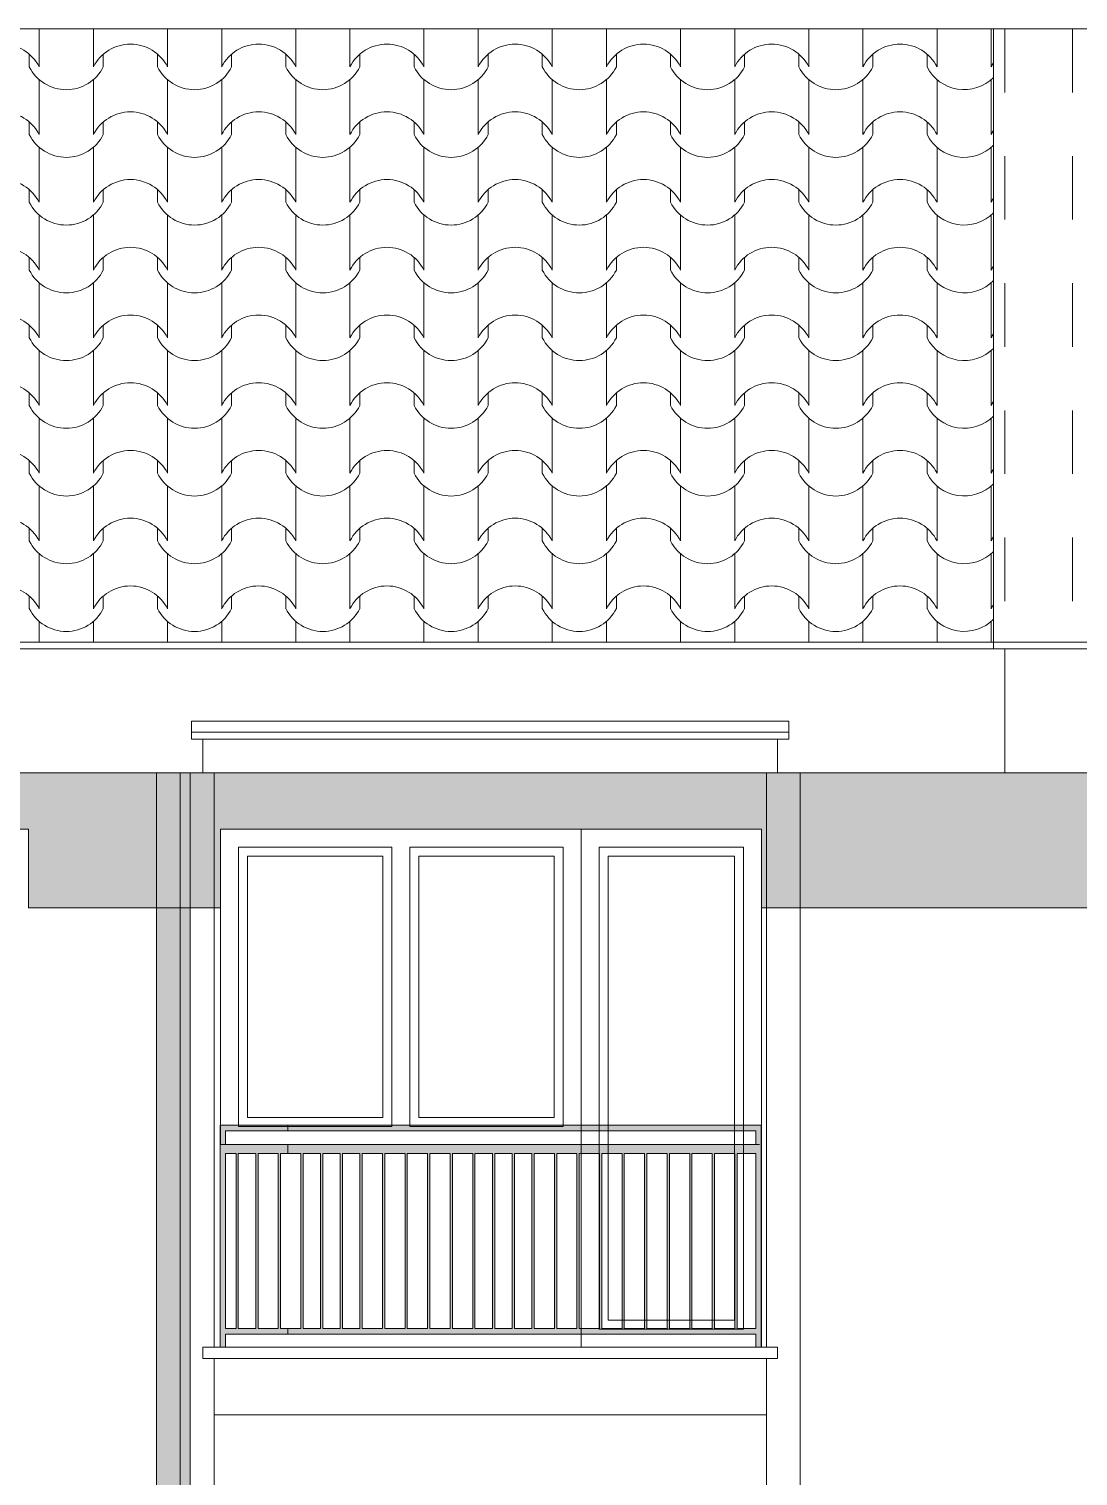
# Model space of a CAD drawing. Header units: millimetres. Extents: x 2791058 to 2855058, y -67651 to -18651.
# Drawn here: x 2809343 to 2811670, y -31333 to -28121 of the extents above; entities that cross this region are included whole.
import ezdxf

# ---------------------------------------------------------------- set-up
doc = ezdxf.new("R2010")
doc.units = ezdxf.units.MM
doc.header["$MEASUREMENT"] = 0
doc.linetypes.add('Dashed', pattern=[282.222223, 141.111112, -141.111112])
doc.linetypes.add('Hidden Line', pattern=[195.611112, 141.111112, -54.5])
doc.layers.add('Exterior walls', color=7, linetype='Continuous')
for name, color, linetype, lineweight in [('Exterior walls_Pen_No__1', 7, 'Continuous', 0), ('Exterior walls_Pen_No__80', 3, 'Continuous', 0), ('Lines_Pen_No__20', 1, 'Continuous', 0), ('Shell - Roof_Pen_No__21', 7, 'Continuous', 0), ('Structural - Bearing_Pen_No__1', 7, 'Continuous', 0)]:
    doc.layers.add(name, color=color, linetype=linetype, lineweight=lineweight)
doc.layers.add('Structural - Bearing_Pen_No__61', color=7, linetype='Continuous', lineweight=0, true_color=0x6a6a6a)
doc.layers.add('Structural - Bearing_Pen_No__62', color=7, linetype='Continuous', lineweight=0, true_color=0xaaaaaa)

# ---------------------------------------------------------------- blocks, each defined once
blk = doc.blocks.new('*X2', base_point=(2247653.8, -76425))
at = {"layer": 'Structural - Bearing_Pen_No__62', "color": 253, "linetype": 'Continuous', "lineweight": 0, "true_color": 0xaaaaaa}
for p, q in [((2809365.6, -28120.8), (2809365.6, -28144)), ((2809485.8, -28120.8), (2809485.8, -28144)), ((2809650.1, -28120.8), (2809650.1, -28144)), ((2809770.3, -28120.8), (2809770.3, -28144)), ((2809934.6, -28120.8), (2809934.6, -28144)), ((2810054.8, -28120.8), (2810054.8, -28144)), ((2810219, -28120.8), (2810219, -28144)), ((2810339.3, -28120.8), (2810339.3, -28144)), ((2810503.5, -28120.8), (2810503.5, -28144)), ((2810623.8, -28120.8), (2810623.8, -28144)), ((2810788, -28120.8), (2810788, -28144)), ((2810908.2, -28120.8), (2810908.2, -28144)), ((2811072.5, -28120.8), (2811072.5, -28144)), ((2811192.7, -28120.8), (2811192.7, -28144)), ((2811357, -28120.8), (2811357, -28144)), ((2811477.2, -28120.8), (2811477.2, -28144)), ((2809365.6, -28144), (2809365.6, -28205)), ((2809485.8, -28144), (2809485.8, -28205)), ((2809650.1, -28144), (2809650.1, -28205)), ((2809770.3, -28144), (2809770.3, -28205)), ((2809934.6, -28144), (2809934.6, -28205)), ((2810054.8, -28144), (2810054.8, -28205)), ((2810219, -28144), (2810219, -28205)), ((2810339.3, -28144), (2810339.3, -28205)), ((2810503.5, -28144), (2810503.5, -28205)), ((2810623.8, -28144), (2810623.8, -28205)), ((2810788, -28144), (2810788, -28205)), ((2810908.2, -28144), (2810908.2, -28205)), ((2811072.5, -28144), (2811072.5, -28205)), ((2811192.7, -28144), (2811192.7, -28205)), ((2811357, -28144), (2811357, -28205)), ((2811477.2, -28144), (2811477.2, -28205)), ((2809343.6, -28176.9), (2809343.6, -28205)), ((2809507.8, -28176.9), (2809507.8, -28205)), ((2809628.1, -28176.9), (2809628.1, -28205)), ((2809792.3, -28176.9), (2809792.3, -28205)), ((2809912.6, -28176.9), (2809912.6, -28205)), ((2810076.8, -28176.9), (2810076.8, -28205)), ((2810197, -28176.9), (2810197, -28205)), ((2810361.3, -28176.9), (2810361.3, -28205)), ((2810481.5, -28176.9), (2810481.5, -28205)), ((2810645.8, -28176.9), (2810645.8, -28205)), ((2810766, -28176.9), (2810766, -28205)), ((2810930.2, -28176.9), (2810930.2, -28205)), ((2811050.5, -28176.9), (2811050.5, -28205)), ((2811214.7, -28176.9), (2811214.7, -28205)), ((2811335, -28176.9), (2811335, -28205)), ((2809365.6, -28233.4), (2809365.6, -28294.3)), ((2809485.8, -28233.4), (2809485.8, -28294.3)), ((2809650.1, -28233.4), (2809650.1, -28294.3)), ((2809770.3, -28233.4), (2809770.3, -28294.3)), ((2809934.6, -28233.4), (2809934.6, -28294.3)), ((2810054.8, -28233.4), (2810054.8, -28294.3)), ((2810219, -28233.4), (2810219, -28294.3)), ((2810339.3, -28233.4), (2810339.3, -28294.3)), ((2810503.5, -28233.4), (2810503.5, -28294.3)), ((2810623.8, -28233.4), (2810623.8, -28294.3)), ((2810788, -28233.4), (2810788, -28294.3)), ((2810908.2, -28233.4), (2810908.2, -28294.3)), ((2811072.5, -28233.4), (2811072.5, -28294.3)), ((2811192.7, -28233.4), (2811192.7, -28294.3)), ((2811357, -28233.4), (2811357, -28294.3)), ((2811477.2, -28233.4), (2811477.2, -28294.3)), ((2809365.6, -28294.3), (2809365.6, -28355.3)), ((2809485.8, -28294.3), (2809485.8, -28355.3)), ((2809650.1, -28294.3), (2809650.1, -28355.3)), ((2809770.3, -28294.3), (2809770.3, -28355.3)), ((2809934.6, -28294.3), (2809934.6, -28355.3)), ((2810054.8, -28294.3), (2810054.8, -28355.3)), ((2810219, -28294.3), (2810219, -28355.3)), ((2810339.3, -28294.3), (2810339.3, -28355.3)), ((2810503.5, -28294.3), (2810503.5, -28355.3)), ((2810623.8, -28294.3), (2810623.8, -28355.3)), ((2810788, -28294.3), (2810788, -28355.3)), ((2810908.2, -28294.3), (2810908.2, -28355.3)), ((2811072.5, -28294.3), (2811072.5, -28355.3)), ((2811192.7, -28294.3), (2811192.7, -28355.3)), ((2811357, -28294.3), (2811357, -28355.3)), ((2811477.2, -28294.3), (2811477.2, -28355.3)), ((2809343.6, -28327.3), (2809343.6, -28355.3)), ((2809507.8, -28327.3), (2809507.8, -28355.3)), ((2809628.1, -28327.3), (2809628.1, -28355.3)), ((2809792.3, -28327.3), (2809792.3, -28355.3)), ((2809912.6, -28327.3), (2809912.6, -28355.3)), ((2810076.8, -28327.3), (2810076.8, -28355.3)), ((2810197, -28327.3), (2810197, -28355.3)), ((2810361.3, -28327.3), (2810361.3, -28355.3)), ((2810481.5, -28327.3), (2810481.5, -28355.3)), ((2810645.8, -28327.3), (2810645.8, -28355.3)), ((2810766, -28327.3), (2810766, -28355.3)), ((2810930.2, -28327.3), (2810930.2, -28355.3)), ((2811050.5, -28327.3), (2811050.5, -28355.3)), ((2811214.7, -28327.3), (2811214.7, -28355.3)), ((2811335, -28327.3), (2811335, -28355.3)), ((2809365.6, -28383.7), (2809365.6, -28444.7)), ((2809485.8, -28383.7), (2809485.8, -28444.7)), ((2809650.1, -28383.7), (2809650.1, -28444.7)), ((2809770.3, -28383.7), (2809770.3, -28444.7)), ((2809934.6, -28383.7), (2809934.6, -28444.7)), ((2810054.8, -28383.7), (2810054.8, -28444.7)), ((2810219, -28383.7), (2810219, -28444.7)), ((2810339.3, -28383.7), (2810339.3, -28444.7)), ((2810503.5, -28383.7), (2810503.5, -28444.7)), ((2810623.8, -28383.7), (2810623.8, -28444.7)), ((2810788, -28383.7), (2810788, -28444.7)), ((2810908.2, -28383.7), (2810908.2, -28444.7)), ((2811072.5, -28383.7), (2811072.5, -28444.7)), ((2811192.7, -28383.7), (2811192.7, -28444.7)), ((2811357, -28383.7), (2811357, -28444.7)), ((2811477.2, -28383.7), (2811477.2, -28444.7)), ((2809365.6, -28444.7), (2809365.6, -28505.6)), ((2809485.8, -28444.7), (2809485.8, -28505.6)), ((2809650.1, -28444.7), (2809650.1, -28505.6)), ((2809770.3, -28444.7), (2809770.3, -28505.6)), ((2809934.6, -28444.7), (2809934.6, -28505.6)), ((2810054.8, -28444.7), (2810054.8, -28505.6)), ((2810219, -28444.7), (2810219, -28505.6)), ((2810339.3, -28444.7), (2810339.3, -28505.6)), ((2810503.5, -28444.7), (2810503.5, -28505.6)), ((2810623.8, -28444.7), (2810623.8, -28505.6)), ((2810788, -28444.7), (2810788, -28505.6)), ((2810908.2, -28444.7), (2810908.2, -28505.6)), ((2811072.5, -28444.7), (2811072.5, -28505.6)), ((2811192.7, -28444.7), (2811192.7, -28505.6)), ((2811357, -28444.7), (2811357, -28505.6)), ((2811477.2, -28444.7), (2811477.2, -28505.6)), ((2809343.6, -28477.6), (2809343.6, -28505.6)), ((2809507.8, -28477.6), (2809507.8, -28505.6)), ((2809628.1, -28477.6), (2809628.1, -28505.6)), ((2809792.3, -28477.6), (2809792.3, -28505.6)), ((2809912.6, -28477.6), (2809912.6, -28505.6)), ((2810076.8, -28477.6), (2810076.8, -28505.6)), ((2810197, -28477.6), (2810197, -28505.6)), ((2810361.3, -28477.6), (2810361.3, -28505.6)), ((2810481.5, -28477.6), (2810481.5, -28505.6)), ((2810645.8, -28477.6), (2810645.8, -28505.6)), ((2810766, -28477.6), (2810766, -28505.6)), ((2810930.2, -28477.6), (2810930.2, -28505.6)), ((2811050.5, -28477.6), (2811050.5, -28505.6)), ((2811214.7, -28477.6), (2811214.7, -28505.6)), ((2811335, -28477.6), (2811335, -28505.6)), ((2809365.6, -28534), (2809365.6, -28595)), ((2809485.8, -28534), (2809485.8, -28595)), ((2809650.1, -28534), (2809650.1, -28595)), ((2809770.3, -28534), (2809770.3, -28595)), ((2809934.6, -28534), (2809934.6, -28595)), ((2810054.8, -28534), (2810054.8, -28595)), ((2810219, -28534), (2810219, -28595)), ((2810339.3, -28534), (2810339.3, -28595)), ((2810503.5, -28534), (2810503.5, -28595)), ((2810623.8, -28534), (2810623.8, -28595)), ((2810788, -28534), (2810788, -28595)), ((2810908.2, -28534), (2810908.2, -28595)), ((2811072.5, -28534), (2811072.5, -28595)), ((2811192.7, -28534), (2811192.7, -28595)), ((2811357, -28534), (2811357, -28595)), ((2811477.2, -28534), (2811477.2, -28595)), ((2809365.6, -28595), (2809365.6, -28656)), ((2809485.8, -28595), (2809485.8, -28656)), ((2809650.1, -28595), (2809650.1, -28656)), ((2809770.3, -28595), (2809770.3, -28656)), ((2809934.6, -28595), (2809934.6, -28656)), ((2810054.8, -28595), (2810054.8, -28656)), ((2810219, -28595), (2810219, -28656)), ((2810339.3, -28595), (2810339.3, -28656)), ((2810503.5, -28595), (2810503.5, -28656)), ((2810623.8, -28595), (2810623.8, -28656)), ((2810788, -28595), (2810788, -28656)), ((2810908.2, -28595), (2810908.2, -28656)), ((2811072.5, -28595), (2811072.5, -28656)), ((2811192.7, -28595), (2811192.7, -28656)), ((2811357, -28595), (2811357, -28656)), ((2811477.2, -28595), (2811477.2, -28656)), ((2809343.6, -28627.9), (2809343.6, -28656)), ((2809507.8, -28627.9), (2809507.8, -28656)), ((2809628.1, -28627.9), (2809628.1, -28656)), ((2809792.3, -28627.9), (2809792.3, -28656)), ((2809912.6, -28627.9), (2809912.6, -28656)), ((2810076.8, -28627.9), (2810076.8, -28656)), ((2810197, -28627.9), (2810197, -28656)), ((2810361.3, -28627.9), (2810361.3, -28656)), ((2810481.5, -28627.9), (2810481.5, -28656)), ((2810645.8, -28627.9), (2810645.8, -28656)), ((2810766, -28627.9), (2810766, -28656)), ((2810930.2, -28627.9), (2810930.2, -28656)), ((2811050.5, -28627.9), (2811050.5, -28656)), ((2811214.7, -28627.9), (2811214.7, -28656)), ((2811335, -28627.9), (2811335, -28656)), ((2809365.6, -28684.4), (2809365.6, -28745.3)), ((2809485.8, -28684.4), (2809485.8, -28745.3)), ((2809650.1, -28684.4), (2809650.1, -28745.3)), ((2809770.3, -28684.4), (2809770.3, -28745.3)), ((2809934.6, -28684.4), (2809934.6, -28745.3)), ((2810054.8, -28684.4), (2810054.8, -28745.3)), ((2810219, -28684.4), (2810219, -28745.3)), ((2810339.3, -28684.4), (2810339.3, -28745.3)), ((2810503.5, -28684.4), (2810503.5, -28745.3)), ((2810623.8, -28684.4), (2810623.8, -28745.3)), ((2810788, -28684.4), (2810788, -28745.3)), ((2810908.2, -28684.4), (2810908.2, -28745.3)), ((2811072.5, -28684.4), (2811072.5, -28745.3)), ((2811192.7, -28684.4), (2811192.7, -28745.3)), ((2811357, -28684.4), (2811357, -28745.3)), ((2811477.2, -28684.4), (2811477.2, -28745.3)), ((2809365.6, -28745.3), (2809365.6, -28806.3)), ((2809485.8, -28745.3), (2809485.8, -28806.3)), ((2809650.1, -28745.3), (2809650.1, -28806.3)), ((2809770.3, -28745.3), (2809770.3, -28806.3)), ((2809934.6, -28745.3), (2809934.6, -28806.3)), ((2810054.8, -28745.3), (2810054.8, -28806.3)), ((2810219, -28745.3), (2810219, -28806.3)), ((2810339.3, -28745.3), (2810339.3, -28806.3)), ((2810503.5, -28745.3), (2810503.5, -28806.3)), ((2810623.8, -28745.3), (2810623.8, -28806.3)), ((2810788, -28745.3), (2810788, -28806.3)), ((2810908.2, -28745.3), (2810908.2, -28806.3)), ((2811072.5, -28745.3), (2811072.5, -28806.3)), ((2811192.7, -28745.3), (2811192.7, -28806.3)), ((2811357, -28745.3), (2811357, -28806.3)), ((2811477.2, -28745.3), (2811477.2, -28806.3)), ((2809343.6, -28778.3), (2809343.6, -28806.3)), ((2809507.8, -28778.3), (2809507.8, -28806.3)), ((2809628.1, -28778.3), (2809628.1, -28806.3)), ((2809792.3, -28778.3), (2809792.3, -28806.3)), ((2809912.6, -28778.3), (2809912.6, -28806.3)), ((2810076.8, -28778.3), (2810076.8, -28806.3)), ((2810197, -28778.3), (2810197, -28806.3)), ((2810361.3, -28778.3), (2810361.3, -28806.3)), ((2810481.5, -28778.3), (2810481.5, -28806.3)), ((2810645.8, -28778.3), (2810645.8, -28806.3)), ((2810766, -28778.3), (2810766, -28806.3)), ((2810930.2, -28778.3), (2810930.2, -28806.3)), ((2811050.5, -28778.3), (2811050.5, -28806.3)), ((2811214.7, -28778.3), (2811214.7, -28806.3)), ((2811335, -28778.3), (2811335, -28806.3)), ((2809365.6, -28834.7), (2809365.6, -28895.7)), ((2809485.8, -28834.7), (2809485.8, -28895.7)), ((2809650.1, -28834.7), (2809650.1, -28895.7)), ((2809770.3, -28834.7), (2809770.3, -28895.7)), ((2809934.6, -28834.7), (2809934.6, -28895.7)), ((2810054.8, -28834.7), (2810054.8, -28895.7)), ((2810219, -28834.7), (2810219, -28895.7)), ((2810339.3, -28834.7), (2810339.3, -28895.7)), ((2810503.5, -28834.7), (2810503.5, -28895.7)), ((2810623.8, -28834.7), (2810623.8, -28895.7)), ((2810788, -28834.7), (2810788, -28895.7)), ((2810908.2, -28834.7), (2810908.2, -28895.7)), ((2811072.5, -28834.7), (2811072.5, -28895.7)), ((2811192.7, -28834.7), (2811192.7, -28895.7)), ((2811357, -28834.7), (2811357, -28895.7)), ((2811477.2, -28834.7), (2811477.2, -28895.7)), ((2809365.6, -28895.7), (2809365.6, -28956.6)), ((2809485.8, -28895.7), (2809485.8, -28956.6)), ((2809650.1, -28895.7), (2809650.1, -28956.6)), ((2809770.3, -28895.7), (2809770.3, -28956.6)), ((2809934.6, -28895.7), (2809934.6, -28956.6)), ((2810054.8, -28895.7), (2810054.8, -28956.6)), ((2810219, -28895.7), (2810219, -28956.6)), ((2810339.3, -28895.7), (2810339.3, -28956.6)), ((2810503.5, -28895.7), (2810503.5, -28956.6)), ((2810623.8, -28895.7), (2810623.8, -28956.6)), ((2810788, -28895.7), (2810788, -28956.6)), ((2810908.2, -28895.7), (2810908.2, -28956.6)), ((2811072.5, -28895.7), (2811072.5, -28956.6)), ((2811192.7, -28895.7), (2811192.7, -28956.6)), ((2811357, -28895.7), (2811357, -28956.6)), ((2811477.2, -28895.7), (2811477.2, -28956.6)), ((2809343.6, -28928.6), (2809343.6, -28956.6)), ((2809507.8, -28928.6), (2809507.8, -28956.6)), ((2809628.1, -28928.6), (2809628.1, -28956.6)), ((2809792.3, -28928.6), (2809792.3, -28956.6)), ((2809912.6, -28928.6), (2809912.6, -28956.6)), ((2810076.8, -28928.6), (2810076.8, -28956.6)), ((2810197, -28928.6), (2810197, -28956.6)), ((2810361.3, -28928.6), (2810361.3, -28956.6)), ((2810481.5, -28928.6), (2810481.5, -28956.6)), ((2810645.8, -28928.6), (2810645.8, -28956.6)), ((2810766, -28928.6), (2810766, -28956.6)), ((2810930.2, -28928.6), (2810930.2, -28956.6)), ((2811050.5, -28928.6), (2811050.5, -28956.6)), ((2811214.7, -28928.6), (2811214.7, -28956.6)), ((2811335, -28928.6), (2811335, -28956.6)), ((2809365.6, -28985), (2809365.6, -29046)), ((2809485.8, -28985), (2809485.8, -29046)), ((2809650.1, -28985), (2809650.1, -29046)), ((2809770.3, -28985), (2809770.3, -29046)), ((2809934.6, -28985), (2809934.6, -29046)), ((2810054.8, -28985), (2810054.8, -29046)), ((2810219, -28985), (2810219, -29046)), ((2810339.3, -28985), (2810339.3, -29046)), ((2810503.5, -28985), (2810503.5, -29046)), ((2810623.8, -28985), (2810623.8, -29046)), ((2810788, -28985), (2810788, -29046)), ((2810908.2, -28985), (2810908.2, -29046)), ((2811072.5, -28985), (2811072.5, -29046)), ((2811192.7, -28985), (2811192.7, -29046)), ((2811357, -28985), (2811357, -29046)), ((2811477.2, -28985), (2811477.2, -29046)), ((2809365.6, -29046), (2809365.6, -29107)), ((2809485.8, -29046), (2809485.8, -29107)), ((2809650.1, -29046), (2809650.1, -29107)), ((2809770.3, -29046), (2809770.3, -29107)), ((2809934.6, -29046), (2809934.6, -29107)), ((2810054.8, -29046), (2810054.8, -29107)), ((2810219, -29046), (2810219, -29107)), ((2810339.3, -29046), (2810339.3, -29107)), ((2810503.5, -29046), (2810503.5, -29107)), ((2810623.8, -29046), (2810623.8, -29107)), ((2810788, -29046), (2810788, -29107)), ((2810908.2, -29046), (2810908.2, -29107)), ((2811072.5, -29046), (2811072.5, -29107)), ((2811192.7, -29046), (2811192.7, -29107)), ((2811357, -29046), (2811357, -29107)), ((2811477.2, -29046), (2811477.2, -29107)), ((2809343.6, -29079), (2809343.6, -29107)), ((2809507.8, -29079), (2809507.8, -29107)), ((2809628.1, -29079), (2809628.1, -29107)), ((2809792.3, -29079), (2809792.3, -29107)), ((2809912.6, -29079), (2809912.6, -29107)), ((2810076.8, -29079), (2810076.8, -29107)), ((2810197, -29079), (2810197, -29107)), ((2810361.3, -29079), (2810361.3, -29107)), ((2810481.5, -29079), (2810481.5, -29107)), ((2810645.8, -29079), (2810645.8, -29107)), ((2810766, -29079), (2810766, -29107)), ((2810930.2, -29079), (2810930.2, -29107)), ((2811050.5, -29079), (2811050.5, -29107)), ((2811214.7, -29079), (2811214.7, -29107)), ((2811335, -29079), (2811335, -29107)), ((2809365.6, -29135.4), (2809365.6, -29196.3)), ((2809485.8, -29135.4), (2809485.8, -29196.3)), ((2809650.1, -29135.4), (2809650.1, -29196.3)), ((2809770.3, -29135.4), (2809770.3, -29196.3)), ((2809934.6, -29135.4), (2809934.6, -29196.3)), ((2810054.8, -29135.4), (2810054.8, -29196.3)), ((2810219, -29135.4), (2810219, -29196.3)), ((2810339.3, -29135.4), (2810339.3, -29196.3)), ((2810503.5, -29135.4), (2810503.5, -29196.3)), ((2810623.8, -29135.4), (2810623.8, -29196.3)), ((2810788, -29135.4), (2810788, -29196.3)), ((2810908.2, -29135.4), (2810908.2, -29196.3)), ((2811072.5, -29135.4), (2811072.5, -29196.3)), ((2811192.7, -29135.4), (2811192.7, -29196.3)), ((2811357, -29135.4), (2811357, -29196.3)), ((2811477.2, -29135.4), (2811477.2, -29196.3)), ((2809365.6, -29196.3), (2809365.6, -29257.3)), ((2809485.8, -29196.3), (2809485.8, -29257.3)), ((2809650.1, -29196.3), (2809650.1, -29257.3)), ((2809770.3, -29196.3), (2809770.3, -29257.3)), ((2809934.6, -29196.3), (2809934.6, -29257.3)), ((2810054.8, -29196.3), (2810054.8, -29257.3)), ((2810219, -29196.3), (2810219, -29257.3)), ((2810339.3, -29196.3), (2810339.3, -29257.3)), ((2810503.5, -29196.3), (2810503.5, -29257.3)), ((2810623.8, -29196.3), (2810623.8, -29257.3)), ((2810788, -29196.3), (2810788, -29257.3)), ((2810908.2, -29196.3), (2810908.2, -29257.3)), ((2811072.5, -29196.3), (2811072.5, -29257.3)), ((2811192.7, -29196.3), (2811192.7, -29257.3)), ((2811357, -29196.3), (2811357, -29257.3)), ((2811477.2, -29196.3), (2811477.2, -29257.3)), ((2809343.6, -29229.3), (2809343.6, -29257.3)), ((2809507.8, -29229.3), (2809507.8, -29257.3)), ((2809628.1, -29229.3), (2809628.1, -29257.3)), ((2809792.3, -29229.3), (2809792.3, -29257.3)), ((2809912.6, -29229.3), (2809912.6, -29257.3)), ((2810076.8, -29229.3), (2810076.8, -29257.3)), ((2810197, -29229.3), (2810197, -29257.3)), ((2810361.3, -29229.3), (2810361.3, -29257.3)), ((2810481.5, -29229.3), (2810481.5, -29257.3)), ((2810645.8, -29229.3), (2810645.8, -29257.3)), ((2810766, -29229.3), (2810766, -29257.3)), ((2810930.2, -29229.3), (2810930.2, -29257.3)), ((2811050.5, -29229.3), (2811050.5, -29257.3)), ((2811214.7, -29229.3), (2811214.7, -29257.3)), ((2811335, -29229.3), (2811335, -29257.3)), ((2809365.6, -29285.7), (2809365.6, -29346.7)), ((2809485.8, -29285.7), (2809485.8, -29346.7)), ((2809650.1, -29285.7), (2809650.1, -29346.7)), ((2809770.3, -29285.7), (2809770.3, -29346.7)), ((2809934.6, -29285.7), (2809934.6, -29346.7)), ((2810054.8, -29285.7), (2810054.8, -29346.7)), ((2810219, -29285.7), (2810219, -29346.7)), ((2810339.3, -29285.7), (2810339.3, -29346.7)), ((2810503.5, -29285.7), (2810503.5, -29346.7)), ((2810623.8, -29285.7), (2810623.8, -29346.7)), ((2810788, -29285.7), (2810788, -29346.7)), ((2810908.2, -29285.7), (2810908.2, -29346.7)), ((2811072.5, -29285.7), (2811072.5, -29346.7)), ((2811192.7, -29285.7), (2811192.7, -29346.7)), ((2811357, -29285.7), (2811357, -29346.7)), ((2811477.2, -29285.7), (2811477.2, -29346.7)), ((2809365.6, -29346.7), (2809365.6, -29407.7)), ((2809485.8, -29346.7), (2809485.8, -29407.7)), ((2809650.1, -29346.7), (2809650.1, -29407.7)), ((2809770.3, -29346.7), (2809770.3, -29407.7)), ((2809934.6, -29346.7), (2809934.6, -29407.7)), ((2810054.8, -29346.7), (2810054.8, -29407.7)), ((2810219, -29346.7), (2810219, -29407.7)), ((2810339.3, -29346.7), (2810339.3, -29407.7)), ((2810503.5, -29346.7), (2810503.5, -29407.7)), ((2810623.8, -29346.7), (2810623.8, -29407.7)), ((2810788, -29346.7), (2810788, -29407.7)), ((2810908.2, -29346.7), (2810908.2, -29407.7)), ((2811072.5, -29346.7), (2811072.5, -29407.7)), ((2811192.7, -29346.7), (2811192.7, -29407.7)), ((2811357, -29346.7), (2811357, -29407.7)), ((2811477.2, -29346.7), (2811477.2, -29407.7)), ((2809343.6, -29379.6), (2809343.6, -29407.7)), ((2809507.8, -29379.6), (2809507.8, -29407.7)), ((2809628.1, -29379.6), (2809628.1, -29407.7)), ((2809792.3, -29379.6), (2809792.3, -29407.7)), ((2809912.6, -29379.6), (2809912.6, -29407.7)), ((2810076.8, -29379.6), (2810076.8, -29407.7)), ((2810197, -29379.6), (2810197, -29407.7)), ((2810361.3, -29379.6), (2810361.3, -29407.7)), ((2810481.5, -29379.6), (2810481.5, -29407.7)), ((2810645.8, -29379.6), (2810645.8, -29407.7)), ((2810766, -29379.6), (2810766, -29407.7)), ((2810930.2, -29379.6), (2810930.2, -29407.7)), ((2811050.5, -29379.6), (2811050.5, -29407.7)), ((2811214.7, -29379.6), (2811214.7, -29407.7)), ((2811335, -29379.6), (2811335, -29407.7)), ((2809365.6, -29436.1), (2809365.6, -29482)), ((2809485.8, -29436.1), (2809485.8, -29482)), ((2809650.1, -29436.1), (2809650.1, -29482)), ((2809770.3, -29436.1), (2809770.3, -29482)), ((2809934.6, -29436.1), (2809934.6, -29482)), ((2810054.8, -29436.1), (2810054.8, -29482)), ((2810219, -29436.1), (2810219, -29482)), ((2810339.3, -29436.1), (2810339.3, -29482)), ((2810503.5, -29436.1), (2810503.5, -29482)), ((2810623.8, -29436.1), (2810623.8, -29482)), ((2810788, -29436.1), (2810788, -29482)), ((2810908.2, -29436.1), (2810908.2, -29482)), ((2811072.5, -29436.1), (2811072.5, -29482)), ((2811192.7, -29436.1), (2811192.7, -29482)), ((2811357, -29436.1), (2811357, -29482)), ((2811477.2, -29436.1), (2811477.2, -29482))]:
    blk.add_line(p, q, dxfattribs=at)
for centre, radius, start, end in [((2809283.2, -28246.9), 92.5, 26.9885, 89.8295), ((2809568.2, -28246.9), 92.5, 90.1705, 153.0115), ((2809567.7, -28246.9), 92.5, 26.9885, 89.8295), ((2809852.7, -28246.9), 92.5, 90.1705, 153.0115), ((2809852.2, -28246.9), 92.5, 26.9885, 89.8295), ((2810137.2, -28246.9), 92.5, 90.1705, 153.0115), ((2810136.6, -28246.9), 92.5, 26.9885, 89.8295), ((2810421.7, -28246.9), 92.5, 90.1705, 153.0115), ((2810421.1, -28246.9), 92.5, 26.9885, 89.8295), ((2810706.2, -28246.9), 92.5, 90.1705, 153.0115), ((2810705.6, -28246.9), 92.5, 26.9885, 89.8295), ((2810990.6, -28246.9), 92.5, 90.1705, 153.0115), ((2810990.1, -28246.9), 92.5, 26.9885, 89.8295), ((2811275.1, -28246.9), 92.5, 90.1705, 153.0115), ((2811274.6, -28246.9), 92.5, 26.9885, 89.8295), ((2811559.6, -28246.9), 92.5, 146.7252, 153.0115), ((2809425.7, -28163.7), 91.9, 206.7044, 333.2956), ((2809710.2, -28163.7), 91.9, 206.7044, 333.2956), ((2809994.7, -28163.7), 91.9, 206.7044, 333.2956), ((2810279.2, -28163.7), 91.9, 206.7044, 333.2956), ((2810563.6, -28163.7), 91.9, 206.7044, 333.2956), ((2810848.1, -28163.7), 91.9, 206.7044, 333.2956), ((2811132.6, -28163.7), 91.9, 206.7044, 333.2956), ((2811417.1, -28163.7), 91.9, 206.7044, 315.1812), ((2809283.2, -28397.3), 92.5, 26.9885, 89.8295), ((2809568.2, -28397.3), 92.5, 90.1705, 153.0115), ((2809567.7, -28397.3), 92.5, 26.9885, 89.8295), ((2809852.7, -28397.3), 92.5, 90.1705, 153.0115), ((2809852.2, -28397.3), 92.5, 26.9885, 89.8295), ((2810137.2, -28397.3), 92.5, 90.1705, 153.0115), ((2810136.6, -28397.3), 92.5, 26.9885, 89.8295), ((2810421.7, -28397.3), 92.5, 90.1705, 153.0115), ((2810421.1, -28397.3), 92.5, 26.9885, 89.8295), ((2810706.2, -28397.3), 92.5, 90.1705, 153.0115), ((2810705.6, -28397.3), 92.5, 26.9885, 89.8295), ((2810990.6, -28397.3), 92.5, 90.1705, 153.0115), ((2810990.1, -28397.3), 92.5, 26.9885, 89.8295), ((2811275.1, -28397.3), 92.5, 90.1705, 153.0115), ((2811274.6, -28397.3), 92.5, 26.9885, 89.8295), ((2809425.7, -28314), 91.9, 206.7044, 333.2956), ((2809710.2, -28314), 91.9, 206.7044, 333.2956), ((2809994.7, -28314), 91.9, 206.7044, 333.2956), ((2810279.2, -28314), 91.9, 206.7044, 333.2956), ((2810563.6, -28314), 91.9, 206.7044, 333.2956), ((2810848.1, -28314), 91.9, 206.7044, 333.2956), ((2811132.6, -28314), 91.9, 206.7044, 333.2956), ((2811417.1, -28314), 91.9, 206.7044, 315.1812), ((2811559.6, -28397.3), 92.5, 146.7252, 153.0115), ((2809283.2, -28547.6), 92.5, 26.9885, 89.8295), ((2809568.2, -28547.6), 92.5, 90.1705, 153.0115), ((2809567.7, -28547.6), 92.5, 26.9885, 89.8295), ((2809852.7, -28547.6), 92.5, 90.1705, 153.0115), ((2809852.2, -28547.6), 92.5, 26.9885, 89.8295), ((2810137.2, -28547.6), 92.5, 90.1705, 153.0115), ((2810136.6, -28547.6), 92.5, 26.9885, 89.8295), ((2810421.7, -28547.6), 92.5, 90.1705, 153.0115), ((2810421.1, -28547.6), 92.5, 26.9885, 89.8295), ((2810706.2, -28547.6), 92.5, 90.1705, 153.0115), ((2810705.6, -28547.6), 92.5, 26.9885, 89.8295), ((2810990.6, -28547.6), 92.5, 90.1705, 153.0115), ((2810990.1, -28547.6), 92.5, 26.9885, 89.8295), ((2811275.1, -28547.6), 92.5, 90.1705, 153.0115), ((2811274.6, -28547.6), 92.5, 26.9885, 89.8295), ((2809425.7, -28464.3), 91.9, 206.7044, 333.2956), ((2809710.2, -28464.3), 91.9, 206.7044, 333.2956), ((2809994.7, -28464.3), 91.9, 206.7044, 333.2956), ((2810279.2, -28464.3), 91.9, 206.7044, 333.2956), ((2810563.6, -28464.3), 91.9, 206.7044, 333.2956), ((2810848.1, -28464.3), 91.9, 206.7044, 333.2956), ((2811132.6, -28464.3), 91.9, 206.7044, 333.2956), ((2811417.1, -28464.3), 91.9, 206.7044, 315.1812), ((2811559.6, -28547.6), 92.5, 146.7252, 153.0115), ((2809283.2, -28697.9), 92.5, 26.9885, 89.8295), ((2809568.2, -28697.9), 92.5, 90.1705, 153.0115), ((2809567.7, -28697.9), 92.5, 26.9885, 89.8295), ((2809852.7, -28697.9), 92.5, 90.1705, 153.0115), ((2809852.2, -28697.9), 92.5, 26.9885, 89.8295), ((2810137.2, -28697.9), 92.5, 90.1705, 153.0115), ((2810136.6, -28697.9), 92.5, 26.9885, 89.8295), ((2810421.7, -28697.9), 92.5, 90.1705, 153.0115), ((2810421.1, -28697.9), 92.5, 26.9885, 89.8295), ((2810706.2, -28697.9), 92.5, 90.1705, 153.0115), ((2810705.6, -28697.9), 92.5, 26.9885, 89.8295), ((2810990.6, -28697.9), 92.5, 90.1705, 153.0115), ((2810990.1, -28697.9), 92.5, 26.9885, 89.8295), ((2811275.1, -28697.9), 92.5, 90.1705, 153.0115), ((2811274.6, -28697.9), 92.5, 26.9885, 89.8295), ((2811559.6, -28697.9), 92.5, 146.7252, 153.0115), ((2809425.7, -28614.7), 91.9, 206.7044, 333.2956), ((2809710.2, -28614.7), 91.9, 206.7044, 333.2956), ((2809994.7, -28614.7), 91.9, 206.7044, 333.2956), ((2810279.2, -28614.7), 91.9, 206.7044, 333.2956), ((2810563.6, -28614.7), 91.9, 206.7044, 333.2956), ((2810848.1, -28614.7), 91.9, 206.7044, 333.2956), ((2811132.6, -28614.7), 91.9, 206.7044, 333.2956), ((2811417.1, -28614.7), 91.9, 206.7044, 315.1812), ((2809283.2, -28848.3), 92.5, 26.9885, 89.8295), ((2809568.2, -28848.3), 92.5, 90.1705, 153.0115), ((2809567.7, -28848.3), 92.5, 26.9885, 89.8295), ((2809852.7, -28848.3), 92.5, 90.1705, 153.0115), ((2809852.2, -28848.3), 92.5, 26.9885, 89.8295), ((2810137.2, -28848.3), 92.5, 90.1705, 153.0115), ((2810136.6, -28848.3), 92.5, 26.9885, 89.8295), ((2810421.7, -28848.3), 92.5, 90.1705, 153.0115), ((2810421.1, -28848.3), 92.5, 26.9885, 89.8295), ((2810706.2, -28848.3), 92.5, 90.1705, 153.0115), ((2810705.6, -28848.3), 92.5, 26.9885, 89.8295), ((2810990.6, -28848.3), 92.5, 90.1705, 153.0115), ((2810990.1, -28848.3), 92.5, 26.9885, 89.8295), ((2811275.1, -28848.3), 92.5, 90.1705, 153.0115), ((2811274.6, -28848.3), 92.5, 26.9885, 89.8295), ((2809425.7, -28765), 91.9, 206.7044, 333.2956), ((2809710.2, -28765), 91.9, 206.7044, 333.2956), ((2809994.7, -28765), 91.9, 206.7044, 333.2956), ((2810279.2, -28765), 91.9, 206.7044, 333.2956), ((2810563.6, -28765), 91.9, 206.7044, 333.2956), ((2810848.1, -28765), 91.9, 206.7044, 333.2956), ((2811132.6, -28765), 91.9, 206.7044, 333.2956), ((2811417.1, -28765), 91.9, 206.7044, 315.1812), ((2811559.6, -28848.3), 92.5, 146.7252, 153.0115), ((2809283.2, -28998.6), 92.5, 26.9885, 89.8295), ((2809568.2, -28998.6), 92.5, 90.1705, 153.0115), ((2809567.7, -28998.6), 92.5, 26.9885, 89.8295), ((2809852.7, -28998.6), 92.5, 90.1705, 153.0115), ((2809852.2, -28998.6), 92.5, 26.9885, 89.8295), ((2810137.2, -28998.6), 92.5, 90.1705, 153.0115), ((2810136.6, -28998.6), 92.5, 26.9885, 89.8295), ((2810421.7, -28998.6), 92.5, 90.1705, 153.0115), ((2810421.1, -28998.6), 92.5, 26.9885, 89.8295), ((2810706.2, -28998.6), 92.5, 90.1705, 153.0115), ((2810705.6, -28998.6), 92.5, 26.9885, 89.8295), ((2810990.6, -28998.6), 92.5, 90.1705, 153.0115), ((2810990.1, -28998.6), 92.5, 26.9885, 89.8295), ((2811275.1, -28998.6), 92.5, 90.1705, 153.0115), ((2811274.6, -28998.6), 92.5, 26.9885, 89.8295), ((2809425.7, -28915.3), 91.9, 206.7044, 333.2956), ((2809710.2, -28915.3), 91.9, 206.7044, 333.2956), ((2809994.7, -28915.3), 91.9, 206.7044, 333.2956), ((2810279.2, -28915.3), 91.9, 206.7044, 333.2956), ((2810563.6, -28915.3), 91.9, 206.7044, 333.2956), ((2810848.1, -28915.3), 91.9, 206.7044, 333.2956), ((2811132.6, -28915.3), 91.9, 206.7044, 333.2956), ((2811417.1, -28915.3), 91.9, 206.7044, 315.1812), ((2811559.6, -28998.6), 92.5, 146.7252, 153.0115), ((2809283.2, -29148.9), 92.5, 26.9885, 89.8295), ((2809568.2, -29148.9), 92.5, 90.1705, 153.0115), ((2809567.7, -29148.9), 92.5, 26.9885, 89.8295), ((2809852.7, -29148.9), 92.5, 90.1705, 153.0115), ((2809852.2, -29148.9), 92.5, 26.9885, 89.8295), ((2810137.2, -29148.9), 92.5, 90.1705, 153.0115), ((2810136.6, -29148.9), 92.5, 26.9885, 89.8295), ((2810421.7, -29148.9), 92.5, 90.1705, 153.0115), ((2810421.1, -29148.9), 92.5, 26.9885, 89.8295), ((2810706.2, -29148.9), 92.5, 90.1705, 153.0115), ((2810705.6, -29148.9), 92.5, 26.9885, 89.8295), ((2810990.6, -29148.9), 92.5, 90.1705, 153.0115), ((2810990.1, -29148.9), 92.5, 26.9885, 89.8295), ((2811275.1, -29148.9), 92.5, 90.1705, 153.0115), ((2811274.6, -29148.9), 92.5, 26.9885, 89.8295), ((2811559.6, -29148.9), 92.5, 146.7252, 153.0115), ((2809425.7, -29065.7), 91.9, 206.7044, 333.2956), ((2809710.2, -29065.7), 91.9, 206.7044, 333.2956), ((2809994.7, -29065.7), 91.9, 206.7044, 333.2956), ((2810279.2, -29065.7), 91.9, 206.7044, 333.2956), ((2810563.6, -29065.7), 91.9, 206.7044, 333.2956), ((2810848.1, -29065.7), 91.9, 206.7044, 333.2956), ((2811132.6, -29065.7), 91.9, 206.7044, 333.2956), ((2811417.1, -29065.7), 91.9, 206.7044, 315.1812), ((2809283.2, -29299.3), 92.5, 26.9885, 89.8295), ((2809568.2, -29299.3), 92.5, 90.1705, 153.0115), ((2809567.7, -29299.3), 92.5, 26.9885, 89.8295), ((2809852.7, -29299.3), 92.5, 90.1705, 153.0115), ((2809852.2, -29299.3), 92.5, 26.9885, 89.8295), ((2810137.2, -29299.3), 92.5, 90.1705, 153.0115), ((2810136.6, -29299.3), 92.5, 26.9885, 89.8295), ((2810421.7, -29299.3), 92.5, 90.1705, 153.0115), ((2810421.1, -29299.3), 92.5, 26.9885, 89.8295), ((2810706.2, -29299.3), 92.5, 90.1705, 153.0115), ((2810705.6, -29299.3), 92.5, 26.9885, 89.8295), ((2810990.6, -29299.3), 92.5, 90.1705, 153.0115), ((2810990.1, -29299.3), 92.5, 26.9885, 89.8295), ((2811275.1, -29299.3), 92.5, 90.1705, 153.0115), ((2811274.6, -29299.3), 92.5, 26.9885, 89.8295), ((2809425.7, -29216), 91.9, 206.7044, 333.2956), ((2809710.2, -29216), 91.9, 206.7044, 333.2956), ((2809994.7, -29216), 91.9, 206.7044, 333.2956), ((2810279.2, -29216), 91.9, 206.7044, 333.2956), ((2810563.6, -29216), 91.9, 206.7044, 333.2956), ((2810848.1, -29216), 91.9, 206.7044, 333.2956), ((2811132.6, -29216), 91.9, 206.7044, 333.2956), ((2811417.1, -29216), 91.9, 206.7044, 315.1812), ((2811559.6, -29299.3), 92.5, 146.7252, 153.0115), ((2809283.2, -29449.6), 92.5, 26.9885, 89.8295), ((2809568.2, -29449.6), 92.5, 90.1705, 153.0115), ((2809567.7, -29449.6), 92.5, 26.9885, 89.8295), ((2809852.7, -29449.6), 92.5, 90.1705, 153.0115), ((2809852.2, -29449.6), 92.5, 26.9885, 89.8295), ((2810137.2, -29449.6), 92.5, 90.1705, 153.0115), ((2810136.6, -29449.6), 92.5, 26.9885, 89.8295), ((2810421.7, -29449.6), 92.5, 90.1705, 153.0115), ((2810421.1, -29449.6), 92.5, 26.9885, 89.8295), ((2810706.2, -29449.6), 92.5, 90.1705, 153.0115), ((2810705.6, -29449.6), 92.5, 26.9885, 89.8295), ((2810990.6, -29449.6), 92.5, 90.1705, 153.0115), ((2810990.1, -29449.6), 92.5, 26.9885, 89.8295), ((2811275.1, -29449.6), 92.5, 90.1705, 153.0115), ((2811274.6, -29449.6), 92.5, 26.9885, 89.8295), ((2809425.7, -29366.3), 91.9, 206.7044, 333.2956), ((2809710.2, -29366.3), 91.9, 206.7044, 333.2956), ((2809994.7, -29366.3), 91.9, 206.7044, 333.2956), ((2810279.2, -29366.3), 91.9, 206.7044, 333.2956), ((2810563.6, -29366.3), 91.9, 206.7044, 333.2956), ((2810848.1, -29366.3), 91.9, 206.7044, 333.2956), ((2811132.6, -29366.3), 91.9, 206.7044, 333.2956), ((2811417.1, -29366.3), 91.9, 206.7044, 315.1812), ((2811559.6, -29449.6), 92.5, 146.7252, 153.0115)]:
    blk.add_arc(centre, radius, start, end, dxfattribs=at)
blk = doc.blocks.new('Fill_1', base_point=(2247653.8, -74425))
at = {"layer": 'Structural - Bearing_Pen_No__1', "color": 7, "linetype": 'Continuous', "lineweight": 0}
for p, q in [((2811482.3, -28120.8), (2808988.4, -28120.8)), ((2811482.3, -29482), (2811482.3, -28120.8)), ((2803928.4, -29482), (2811482.3, -29482))]:
    blk.add_line(p, q, dxfattribs=at)
at = {"layer": 'Structural - Bearing_Pen_No__62', "color": 253, "linetype": 'Continuous', "lineweight": 0, "true_color": 0xaaaaaa}
blk.add_blockref('*X2', (2247653.8, -76425), dxfattribs=at)
blk = doc.blocks.new('Wall_2', base_point=(2809625.4, -29772))
at = {"layer": 'Exterior walls', "linetype": 'Continuous', "lineweight": 0}
blk.add_hatch(color=255, dxfattribs=at).paths.add_polyline_path([(2809625.4, -29772), (2809625.4, -35632.8), (2809700.4, -35619.6), (2809700.4, -29772)])
at = {"layer": 'Exterior walls_Pen_No__1', "color": 7, "linetype": 'Continuous', "lineweight": 0, "flags": 128}
for points in [[(2809625.4, -29772), (2809625.4, -35632.8)], [(2809700.4, -29772), (2809625.4, -29772)], [(2809700.4, -35619.6), (2809700.4, -29772)]]:
    blk.add_lwpolyline(points, dxfattribs=at)

msp = doc.modelspace()

# ---------------------------------------------------------------- hatches: boundary and pattern name
at = {"layer": 'Exterior walls_Pen_No__80', "linetype": 'Continuous', "lineweight": 0, "true_color": 0x7fff7f}
msp.add_hatch(color=91, dxfattribs=at).paths.add_polyline_path([(2803943.4, -29772), (2803943.4, -30072), (2804793.3, -30072), (2804793.3, -29897), (2805993.3, -29897), (2805993.3, -30072), (2806363.5, -30072), (2806363.5, -29897), (2806763.5, -29897), (2806763.5, -30072), (2808942.1, -30072), (2808942.1, -29897), (2809342.1, -29897), (2809342.1, -30072), (2809767.8, -30072), (2809767.8, -29897), (2810967.8, -29897), (2810967.8, -30072), (2812588.9, -30072), (2812588.9, -29897), (2813788.9, -29897), (2813788.9, -30072), (2814217.2, -30072), (2814217.2, -29897), (2814617.2, -29897), (2814617.2, -30072), (2816727.9, -30072), (2816727.9, -29897), (2817127.9, -29897), (2817127.9, -30072), (2817570, -30072), (2817570, -29897), (2818770, -29897), (2818770, -30072), (2819623.4, -30072), (2819623.4, -29772)])
at = {"layer": 'Structural - Bearing_Pen_No__61', "linetype": 'Continuous', "lineweight": 0, "true_color": 0x6a6a6a}
h = msp.add_hatch(color=251, dxfattribs=at)
h.paths.add_polyline_path([(2809766.9, -30554.4), (2809766.9, -31047), (2809778.9, -31047), (2809778.9, -31018.3), (2809916.9, -31018.3), (2809916.9, -31005.8), (2809900.9, -31005.8), (2809900.9, -30617), (2809916.9, -30617), (2809916.9, -30597), (2809778.9, -30597), (2809778.9, -30567), (2809916.9, -30567), (2809916.9, -30554.4), (2809778.9, -30554.4)])
h.paths.add_polyline_path([(2809778.9, -30617), (2809802.1, -30617), (2809802.1, -31005.8), (2809778.9, -31005.8)], flags=0)
h.paths.add_polyline_path([(2809807.1, -30617), (2809845.9, -30617), (2809845.9, -31005.8), (2809807.1, -31005.8)], flags=0)
h.paths.add_polyline_path([(2809850.9, -30617), (2809895.9, -30617), (2809895.9, -31005.8), (2809850.9, -31005.8)], flags=0)
h = msp.add_hatch(color=251, dxfattribs=at)
h.paths.add_polyline_path([(2809916.9, -31018.3), (2810954.9, -31018.3), (2810954.9, -31047), (2810966.9, -31047), (2810966.9, -30554.4), (2810954.9, -30554.4), (2809916.9, -30554.4), (2809916.9, -30567), (2810954.9, -30567), (2810954.9, -30597), (2809916.9, -30597), (2809916.9, -30617), (2809945.9, -30617), (2809945.9, -31005.8), (2809916.9, -31005.8)])
h.paths.add_polyline_path([(2809950.9, -31005.8), (2809950.9, -30617), (2809989.6, -30617), (2809989.6, -31005.8)], flags=0)
h.paths.add_polyline_path([(2810033.4, -31005.8), (2809994.6, -31005.8), (2809994.6, -30617), (2810033.4, -30617)], flags=0)
h.paths.add_polyline_path([(2810038.4, -30617), (2810077.1, -30617), (2810077.1, -31005.8), (2810038.4, -31005.8)], flags=0)
h.paths.add_polyline_path([(2810127.1, -31005.8), (2810082.1, -31005.8), (2810082.1, -30617), (2810127.1, -30617)], flags=0)
h.paths.add_polyline_path([(2810132.1, -31005.8), (2810132.1, -30617), (2810177.1, -30617), (2810177.1, -31005.8)], flags=0)
h.paths.add_polyline_path([(2810182.1, -30617), (2810227.1, -30617), (2810227.1, -31005.8), (2810182.1, -31005.8)], flags=0)
h.paths.add_polyline_path([(2810232.1, -30617), (2810277.1, -30617), (2810277.1, -31005.8), (2810232.1, -31005.8)], flags=0)
h.paths.add_polyline_path([(2810282.1, -31005.8), (2810282.1, -30617), (2810327.1, -30617), (2810327.1, -31005.8)], flags=0)
h.paths.add_polyline_path([(2810370.9, -31005.8), (2810332.1, -31005.8), (2810332.1, -30617), (2810370.9, -30617)], flags=0)
h.paths.add_polyline_path([(2810375.9, -30617), (2810414.6, -30617), (2810414.6, -31005.8), (2810375.9, -31005.8)], flags=0)
h.paths.add_polyline_path([(2810419.6, -30617), (2810458.4, -30617), (2810458.4, -31005.8), (2810419.6, -31005.8)], flags=0)
h.paths.add_polyline_path([(2810463.4, -31005.8), (2810463.4, -30617), (2810508.4, -30617), (2810508.4, -31005.8)], flags=0)
h.paths.add_polyline_path([(2810558.4, -31005.8), (2810513.4, -31005.8), (2810513.4, -30617), (2810558.4, -30617)], flags=0)
h.paths.add_polyline_path([(2810608.4, -31005.8), (2810563.4, -31005.8), (2810563.4, -30617), (2810608.4, -30617)], flags=0)
h.paths.add_polyline_path([(2810613.4, -31005.8), (2810613.4, -30617), (2810658.4, -30617), (2810658.4, -31005.8)], flags=0)
h.paths.add_polyline_path([(2810663.4, -31005.8), (2810663.4, -30617), (2810708.4, -30617), (2810708.4, -31005.8)], flags=0)
h.paths.add_polyline_path([(2810713.4, -30617), (2810758.4, -30617), (2810758.4, -31005.8), (2810713.4, -31005.8)], flags=0)
h.paths.add_polyline_path([(2810763.4, -31005.8), (2810763.4, -30617), (2810808.4, -30617), (2810808.4, -31005.8)], flags=0)
h.paths.add_polyline_path([(2810813.4, -30617), (2810858.4, -30617), (2810858.4, -31005.8), (2810813.4, -31005.8)], flags=0)
h.paths.add_polyline_path([(2810863.4, -31005.8), (2810863.4, -30617), (2810908.4, -30617), (2810908.4, -31005.8)], flags=0)
h.paths.add_polyline_path([(2810913.4, -30617), (2810954.9, -30617), (2810954.9, -31005.8), (2810913.4, -31005.8)], flags=0)

# ---------------------------------------------------------------- linework, layer by layer
at = {"layer": 'Exterior walls_Pen_No__1', "color": 7, "linetype": 'Continuous', "lineweight": 0, "flags": 128}
msp.add_lwpolyline([(2819623.4, -29772), (2803943.4, -29772), (2803943.4, -30072), (2804793.3, -30072), (2804793.3, -29897), (2805993.3, -29897), (2805993.3, -30072), (2806363.5, -30072), (2806363.5, -29897), (2806763.5, -29897), (2806763.5, -30072), (2808942.1, -30072), (2808942.1, -29897), (2809342.1, -29897), (2809342.1, -30072), (2809767.8, -30072), (2809767.8, -29897), (2810967.8, -29897), (2810967.8, -30072), (2812588.9, -30072)], dxfattribs=at)
at = {"layer": 'Lines_Pen_No__20', "color": 1, "linetype": 'Hidden Line', "lineweight": 0}
for p, q in [((2809767.8, -29967), (2809767.8, -29897)), ((2810967.8, -29897), (2809767.8, -29897)), ((2810967.8, -29967), (2810967.8, -29897))]:
    msp.add_line(p, q, dxfattribs=at)
at = {"layer": 'Lines_Pen_No__20', "color": 1, "linetype": 'Continuous', "lineweight": 0}
for p, q in [((2810147.8, -30557), (2810147.8, -29937)), ((2810187.8, -30557), (2810187.8, -29937)), ((2810127.8, -30537), (2810127.8, -29957)), ((2810207.8, -30537), (2810207.8, -29957))]:
    msp.add_line(p, q, dxfattribs=at)
for points in [[(2809767.8, -29897), (2810567.8, -29897), (2810567.8, -30597), (2809767.8, -30597)], [(2810567.8, -31047), (2810967.8, -31047), (2810967.8, -29897), (2810567.8, -29897)], [(2810607.8, -31007), (2810927.8, -31007), (2810927.8, -29937), (2810607.8, -29937)], [(2810627.8, -30987), (2810907.8, -30987), (2810907.8, -29957), (2810627.8, -29957)]]:
    msp.add_lwpolyline(points, close=True, dxfattribs=at)
for points in [[(2810147.8, -30557), (2809807.8, -30557), (2809807.8, -29937), (2810147.8, -29937)], [(2810187.8, -29937), (2810527.8, -29937), (2810527.8, -30557), (2810187.8, -30557)], [(2810127.8, -30537), (2809827.8, -30537), (2809827.8, -29957), (2810127.8, -29957)], [(2810207.8, -29957), (2810507.8, -29957), (2810507.8, -30537), (2810207.8, -30537)]]:
    msp.add_lwpolyline(points, dxfattribs=at)
at = {"layer": 'Shell - Roof_Pen_No__21', "color": 7, "linetype": 'Continuous', "lineweight": 0}
for p, q in [((2811953.4, -28120.8), (2808988.4, -28120.8)), ((2811482.3, -29497), (2811482.3, -28120.8)), ((2803728.4, -29482), (2811978.4, -29482)), ((2803728.4, -29497), (2811978.4, -29497)), ((2811507.3, -29772), (2811507.3, -29497)), ((2809703.4, -29657), (2809703.4, -29697)), ((2809703.4, -29657), (2811028.4, -29657)), ((2811028.4, -29657), (2811028.4, -29697)), ((2809703.4, -29682), (2811028.4, -29682)), ((2809703.4, -29697), (2811028.4, -29697)), ((2809728.4, -29697), (2809728.4, -29772)), ((2811003.4, -29697), (2811003.4, -29772)), ((2803753.4, -29772), (2811978.4, -29772)), ((2809678.4, -29772), (2809678.4, -35547)), ((2809753.4, -29772), (2809753.4, -31047)), ((2810978.4, -29772), (2810978.4, -31047)), ((2811053.4, -29772), (2811053.4, -35547)), ((2809753.4, -31047), (2809753.4, -29897)), ((2810963.4, -30597), (2810163.4, -30597)), ((2809728.4, -31072), (2809728.4, -31047)), ((2809728.4, -31047), (2809753.4, -31047)), ((2810978.4, -31047), (2809753.4, -31047)), ((2811003.4, -31047), (2810978.4, -31047)), ((2811003.4, -31072), (2811003.4, -31047)), ((2809753.4, -31072), (2809728.4, -31072)), ((2809753.4, -31072), (2809753.4, -31197)), ((2809753.4, -31072), (2810978.4, -31072)), ((2809753.4, -31072), (2809753.4, -32497)), ((2810978.4, -31072), (2810978.4, -31147)), ((2810978.4, -31072), (2811003.4, -31072)), ((2810978.4, -31072), (2810978.4, -32497)), ((2810978.4, -31197), (2809753.4, -31197))]:
    msp.add_line(p, q, dxfattribs=at)
at = {"layer": 'Shell - Roof_Pen_No__21', "color": 7, "linetype": 'Dashed', "lineweight": 0}
for p, q in [((2811507.3, -28120.8), (2811507.3, -29482)), ((2811657.3, -28120.8), (2811657.3, -29482))]:
    msp.add_line(p, q, dxfattribs=at)
at = {"layer": 'Structural - Bearing_Pen_No__61', "color": 251, "linetype": 'Continuous', "lineweight": 0, "true_color": 0x6a6a6a, "flags": 128}
for points in [[(2809766.9, -30554.4), (2809766.9, -31047), (2809778.9, -31047), (2809778.9, -31018.3), (2809916.9, -31018.3), (2809916.9, -31005.8), (2809900.9, -31005.8), (2809900.9, -30617), (2809916.9, -30617), (2809916.9, -30597), (2809778.9, -30597), (2809778.9, -30567), (2809916.9, -30567), (2809916.9, -30554.4), (2809778.9, -30554.4)], [(2809916.9, -31018.3), (2810954.9, -31018.3), (2810954.9, -31047), (2810966.9, -31047), (2810966.9, -30554.4), (2810954.9, -30554.4), (2809916.9, -30554.4), (2809916.9, -30567), (2810954.9, -30567), (2810954.9, -30597), (2809916.9, -30597), (2809916.9, -30617), (2809945.9, -30617), (2809945.9, -31005.8), (2809916.9, -31005.8)], [(2809778.9, -30617), (2809802.1, -30617), (2809802.1, -31005.8), (2809778.9, -31005.8)], [(2809807.1, -30617), (2809845.9, -30617), (2809845.9, -31005.8), (2809807.1, -31005.8)], [(2809850.9, -30617), (2809895.9, -30617), (2809895.9, -31005.8), (2809850.9, -31005.8)], [(2809950.9, -31005.8), (2809950.9, -30617), (2809989.6, -30617), (2809989.6, -31005.8)], [(2810033.4, -31005.8), (2809994.6, -31005.8), (2809994.6, -30617), (2810033.4, -30617)], [(2810038.4, -30617), (2810077.1, -30617), (2810077.1, -31005.8), (2810038.4, -31005.8)], [(2810127.1, -31005.8), (2810082.1, -31005.8), (2810082.1, -30617), (2810127.1, -30617)], [(2810132.1, -31005.8), (2810132.1, -30617), (2810177.1, -30617), (2810177.1, -31005.8)], [(2810182.1, -30617), (2810227.1, -30617), (2810227.1, -31005.8), (2810182.1, -31005.8)], [(2810232.1, -30617), (2810277.1, -30617), (2810277.1, -31005.8), (2810232.1, -31005.8)], [(2810282.1, -31005.8), (2810282.1, -30617), (2810327.1, -30617), (2810327.1, -31005.8)], [(2810370.9, -31005.8), (2810332.1, -31005.8), (2810332.1, -30617), (2810370.9, -30617)], [(2810375.9, -30617), (2810414.6, -30617), (2810414.6, -31005.8), (2810375.9, -31005.8)], [(2810419.6, -30617), (2810458.4, -30617), (2810458.4, -31005.8), (2810419.6, -31005.8)], [(2810463.4, -31005.8), (2810463.4, -30617), (2810508.4, -30617), (2810508.4, -31005.8)], [(2810558.4, -31005.8), (2810513.4, -31005.8), (2810513.4, -30617), (2810558.4, -30617)], [(2810608.4, -31005.8), (2810563.4, -31005.8), (2810563.4, -30617), (2810608.4, -30617)], [(2810613.4, -31005.8), (2810613.4, -30617), (2810658.4, -30617), (2810658.4, -31005.8)], [(2810663.4, -31005.8), (2810663.4, -30617), (2810708.4, -30617), (2810708.4, -31005.8)], [(2810713.4, -30617), (2810758.4, -30617), (2810758.4, -31005.8), (2810713.4, -31005.8)], [(2810763.4, -31005.8), (2810763.4, -30617), (2810808.4, -30617), (2810808.4, -31005.8)], [(2810813.4, -30617), (2810858.4, -30617), (2810858.4, -31005.8), (2810813.4, -31005.8)], [(2810863.4, -31005.8), (2810863.4, -30617), (2810908.4, -30617), (2810908.4, -31005.8)], [(2810913.4, -30617), (2810954.9, -30617), (2810954.9, -31005.8), (2810913.4, -31005.8)]]:
    msp.add_lwpolyline(points, close=True, dxfattribs=at)

# ---------------------------------------------------------------- block references
at = {"layer": 'Exterior walls', "color": 7, "lineweight": 0}
msp.add_blockref('Wall_2', (2809625.4, -29772), dxfattribs=at)
at = {"layer": 'Structural - Bearing_Pen_No__62', "color": 253, "linetype": 'Continuous', "lineweight": 0, "true_color": 0xaaaaaa}
msp.add_blockref('Fill_1', (2247653.8, -74425), dxfattribs=at)

doc.saveas('drawing.dxf')
